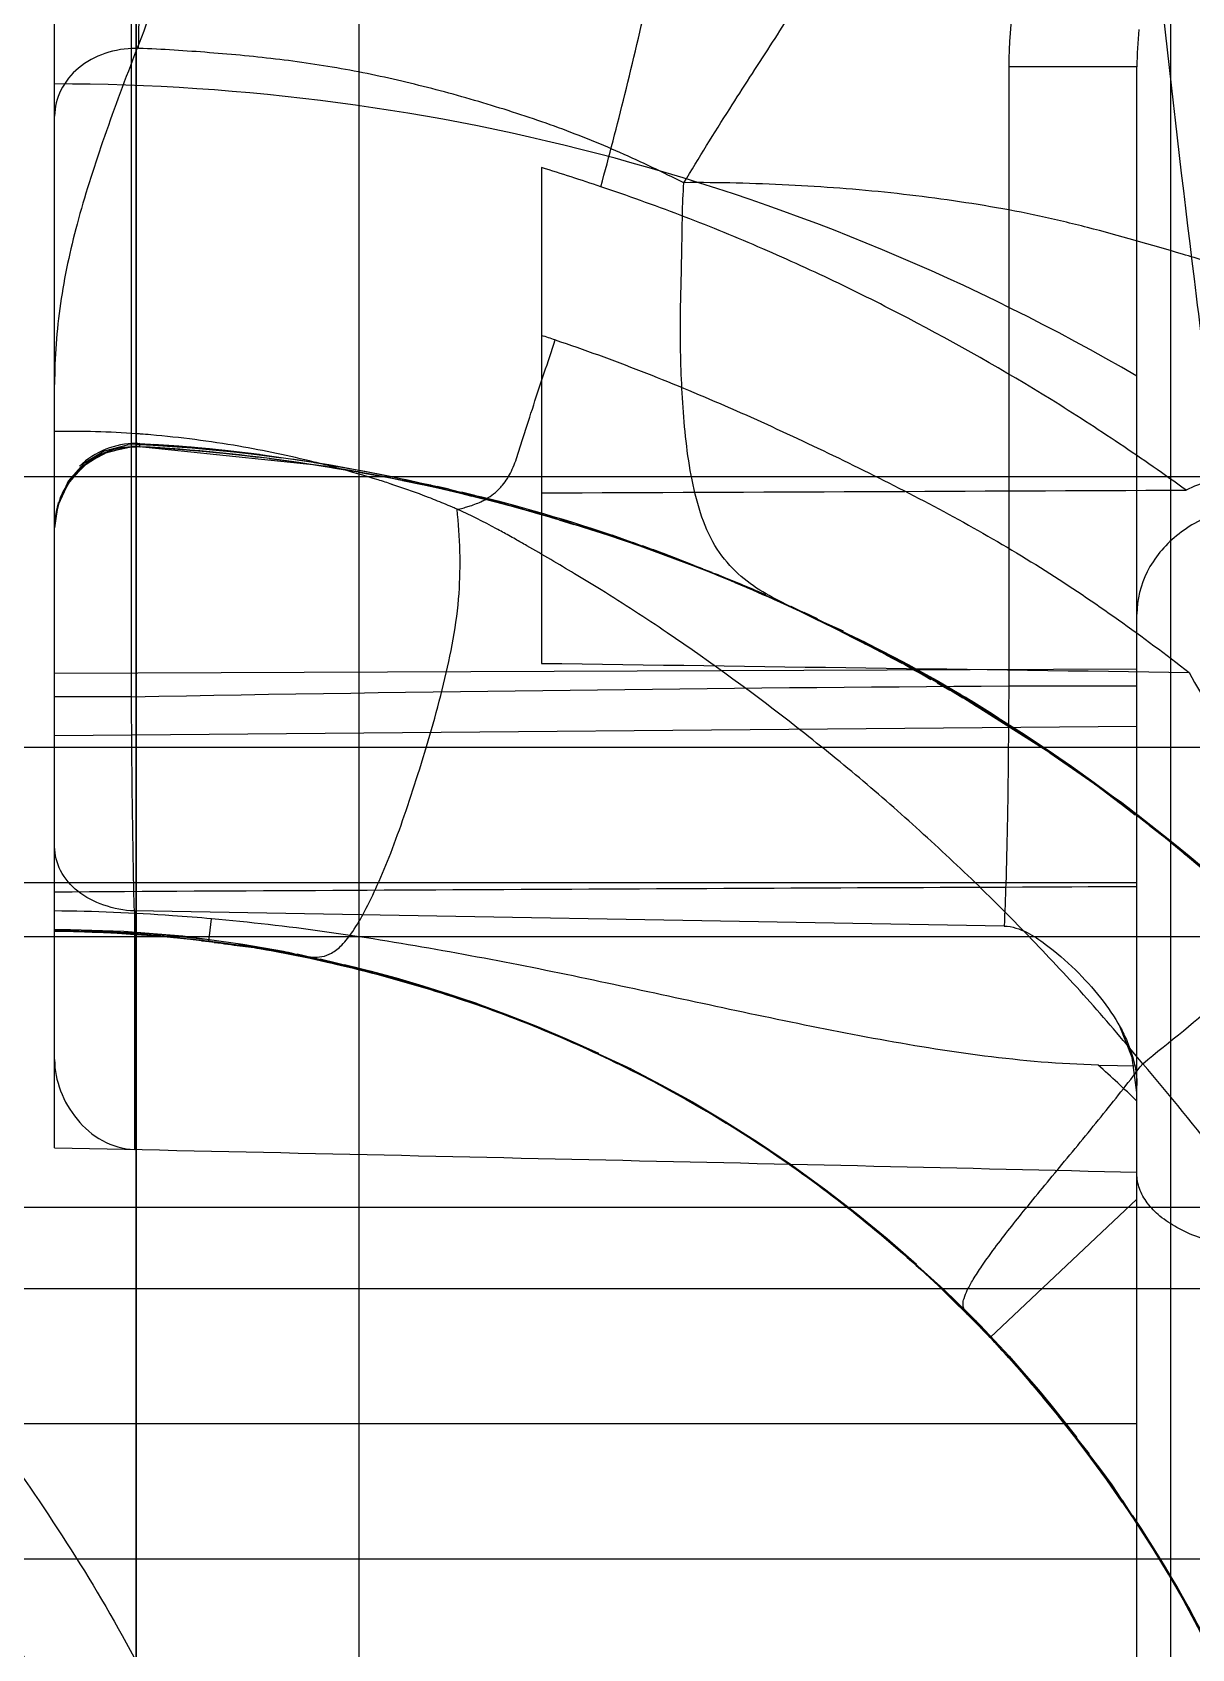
# Model space of a CAD drawing. Header units: millimetres. Extents: x 23075 to 24509, y -21593 to -20579.
# Drawn here: x 23388.83 to 23393.14, y -20954.71 to -20948.7 of the extents above; entities that cross this region are included whole.
import ezdxf

# ---------------------------------------------------------------- set-up
doc = ezdxf.new("R2010")
doc.units = ezdxf.units.MM
doc.header["$LTSCALE"] = 8
doc.layers.add('Cav-cor', color=30, linetype='Continuous')

# ---------------------------------------------------------------- blocks, each defined once
blk = doc.blocks.new('20160901.135302')
at = {"layer": 'Cav-cor', "color": 241}
for p, q in [((-2.7936, -31.62), (-2.7936, -59.3632)), ((-3.62, -73.9832), (-3.62, -34.1646)), ((-3.923, -44.2716), (-3.923, -38.819)), ((-3.6373, -42.598), (-3.6373, -39.0205)), ((0.2236, -47.4599), (0.2236, -39.4001)), ((0.097, -40.2581), (-0.3792, -40.2581)), ((-0.3792, -40.2581), (-0.3792, -42.5581)), ((0.097, -52.8448), (0.097, -40.2581)), ((-2.114, -40.6318), (-2.114, -42.473)), ((-3.6536, -41.6713), (-3.7387, -41.6933)), ((-3.62, -41.669), (-3.6568, -41.6711)), ((-3.62, -41.6617), (-3.6536, -41.6634)), ((-3.62, -41.6695), (-3.6536, -41.6713)), ((-3.62, -41.6568), (-3.6089, -41.657)), ((-3.6089, -41.657), (-3.62, -41.6574)), ((-3.6077, -41.6621), (-3.62, -41.6617)), ((-2.9514, -41.7371), (-3.62, -41.6678)), ((-3.6056, -41.6694), (-3.62, -41.669)), ((-3.606, -41.6692), (-3.6057, -41.6695)), ((-3.6055, -41.6695), (-3.6052, -41.6686)), ((-3.6055, -41.6695), (-3.6055, -41.6695)), ((-3.6052, -41.6686), (-3.6051, -41.6685)), ((-3.5525, -41.6715), (-3.5044, -41.6747)), ((-3.4563, -41.6782), (-3.4082, -41.6821)), ((-3.3601, -41.6863), (-3.3119, -41.691)), ((-3.0267, -41.7266), (-3.1256, -41.7132)), ((-3.042, -41.7131), (-2.9049, -41.7352)), ((-2.8971, -41.7456), (-3.0428, -41.7237)), ((-3.0363, -41.7243), (-2.9958, -41.7302)), ((-2.95, -41.7303), (-2.9592, -41.7289)), ((-2.9569, -41.736), (-2.9186, -41.742)), ((-2.8413, -41.7554), (-2.9316, -41.7408)), ((-2.8832, -41.7415), (-2.9202, -41.7352)), ((-2.9049, -41.7352), (-2.7203, -41.7692)), ((-2.7433, -41.7723), (-2.8971, -41.7456)), ((-2.8897, -41.7468), (-2.8368, -41.7554)), ((-2.828, -41.7499), (-2.8224, -41.7509)), ((-2.7566, -41.7697), (-2.8258, -41.7576)), ((-2.7945, -41.7628), (-2.7254, -41.7755)), ((-2.6799, -41.7844), (-2.7647, -41.7684)), ((-2.746, -41.7643), (-2.7091, -41.7715)), ((-2.6297, -41.7944), (-2.7433, -41.7723)), ((-7.4405, -41.7789), (0.5262, -41.7789)), ((-3.8728, -41.8044), (-3.9102, -41.884)), ((-2.6127, -41.7977), (-2.6926, -41.7819)), ((-2.677, -41.778), (-2.5882, -41.7982)), ((-2.6312, -41.7937), (-2.5574, -41.8092)), ((-2.5345, -41.814), (-2.6297, -41.7944)), ((-2.6218, -41.7895), (-2.5286, -41.8111)), ((-2.5044, -41.8206), (-2.5574, -41.8092)), ((-2.5522, -41.8046), (-2.5255, -41.8096)), ((-2.5001, -41.8222), (-2.5452, -41.8122)), ((-2.4734, -41.8276), (-2.5447, -41.8123)), ((-2.5335, -41.8088), (-2.4714, -41.8243)), ((-2.5026, -41.8148), (-2.4576, -41.8253)), ((-2.4208, -41.8405), (-2.477, -41.8274)), ((-2.414, -41.8381), (-2.4714, -41.8243)), ((-3.9102, -41.8762), (-3.923, -41.9695)), ((-2.4394, -41.8355), (-2.3728, -41.8521)), ((-2.4118, -41.8362), (-2.3627, -41.8483)), ((-2.4037, -41.8441), (-2.3311, -41.8625)), ((-2.2313, -41.8885), (-2.3534, -41.8535)), ((-2.2942, -41.8719), (-2.3394, -41.86)), ((-2.2611, -41.8806), (-2.3262, -41.8635)), ((-2.1877, -41.9004), (-2.2892, -41.8703)), ((-2.1234, -41.9187), (-2.2248, -41.8878)), ((-2.1571, -41.9089), (-2.2147, -41.893)), ((-3.9213, -41.9381), (-3.923, -41.9704)), ((-2.0777, -41.9319), (-2.1628, -41.9052)), ((-2.0344, -41.9448), (-2.1022, -41.9227)), ((-2.0505, -41.9397), (-1.9943, -41.9569)), ((-1.9581, -41.968), (-2.0422, -41.9405)), ((-1.9884, -41.9585), (-2.001, -41.9547)), ((-1.9102, -41.983), (-1.9847, -41.958)), ((-1.7647, -42.0298), (-1.8518, -41.9973)), ((-1.7278, -42.044), (-1.8144, -42.0101)), ((-1.4984, -42.1309), (-1.7811, -42.0255)), ((-1.7769, -42.0231), (-1.717, -42.0463)), ((-1.6682, -42.0636), (-1.7393, -42.0364)), ((-1.6135, -42.084), (-1.7015, -42.0501)), ((-1.6632, -42.0642), (-1.5805, -42.0962)), ((-1.6241, -42.0788), (-1.5487, -42.1084)), ((-1.5886, -42.0953), (-1.5159, -42.1212)), ((-1.5534, -42.109), (-1.4823, -42.1345)), ((-1.5235, -42.1208), (-1.4483, -42.1483)), ((-1.4184, -42.1616), (-1.4686, -42.1404)), ((-1.4593, -42.1435), (-1.408, -42.1681)), ((-1.3721, -42.1798), (-1.4356, -42.1539)), ((-1.3274, -42.199), (-1.4034, -42.1673)), ((-1.3526, -42.1918), (-1.3946, -42.1739)), ((-1.2819, -42.2189), (-1.3749, -42.1794)), ((-1.3169, -42.2042), (-1.2095, -42.2545)), ((-1.3047, -42.2122), (-1.2582, -42.2306)), ((-1.2838, -42.2196), (-1.1661, -42.2748)), ((-1.1888, -42.2608), (-1.0995, -42.3057)), ((-1.1464, -42.2835), (-1.017, -42.3451)), ((-1.1407, -42.2831), (-1.0909, -42.3066)), ((-0.9934, -42.3539), (-1.0663, -42.3213)), ((-0.9058, -42.4009), (-1.061, -42.3261)), ((-0.9445, -42.3813), (-1.0435, -42.3324)), ((-0.9039, -42.4058), (-1.0202, -42.3466)), ((-0.9081, -42.3965), (-1.0004, -42.3533)), ((-0.864, -42.4229), (-0.9445, -42.3813)), ((-0.8537, -42.4318), (-0.9163, -42.3986)), ((-0.9013, -42.4071), (-0.9151, -42.4001)), ((-0.8634, -42.4267), (-0.9039, -42.4058)), ((-0.7599, -42.4786), (-0.9013, -42.4071)), ((-0.8274, -42.4456), (-0.8634, -42.4267)), ((-3.923, -42.509), (0.097, -42.494)), ((-0.7751, -42.4741), (-0.8342, -42.4422)), ((-0.6679, -42.5338), (-0.7385, -42.491)), ((-0.5983, -42.574), (-0.6452, -42.5468)), ((-3.6373, -42.598), (-3.923, -42.598)), ((-0.4989, -42.6328), (-0.5676, -42.5893)), ((-0.2262, -42.8051), (-0.5604, -42.5942)), ((-0.448, -42.6635), (-0.5378, -42.6067)), ((0.097, -42.5581), (-0.3792, -42.5581)), ((-0.4212, -42.6799), (-0.504, -42.6271)), ((-0.4728, -42.6463), (-0.3949, -42.6962)), ((-3.923, -42.741), (0.097, -42.7068)), ((-0.3444, -42.7258), (-0.4261, -42.6753)), ((-0.3695, -42.7103), (-0.4086, -42.6857)), ((-0.3122, -42.7465), (-0.3695, -42.7103)), ((-0.2794, -42.7679), (-0.3679, -42.7122)), ((-7.4405, -42.7839), (1.2477, -42.7839)), ((-0.2292, -42.8019), (-0.3055, -42.7527)), ((-0.2461, -42.7901), (-0.1934, -42.8276)), ((-0.2131, -42.8142), (-0.2449, -42.7928)), ((-0.2262, -42.8051), (0.0229, -42.9775)), ((-0.1966, -42.8241), (-0.2048, -42.8185)), ((-0.1552, -42.8539), (-0.1934, -42.8276)), ((-0.1772, -42.8374), (-0.1819, -42.8339)), ((-0.1819, -42.8339), (-0.0951, -42.8961)), ((-0.1648, -42.8461), (-0.1772, -42.8374)), ((-0.1516, -42.8554), (-0.1648, -42.8461)), ((-0.0756, -42.9101), (-0.1641, -42.8466)), ((0.0365, -42.9948), (-0.0795, -42.9067)), ((0.1389, -43.0705), (0.0315, -42.9882)), ((0.0717, -43.0182), (0.1563, -43.0837)), ((0.2415, -43.1526), (0.1389, -43.0705)), ((0.1928, -43.1152), (0.1433, -43.0761)), ((0.2375, -43.1488), (0.3381, -43.233)), ((0.2999, -43.2031), (0.2821, -43.1881)), ((-7.742, -43.2864), (0.097, -43.2864)), ((-3.6268, -43.3921), (-3.6268, -44.2781)), ((-0.3963, -43.4485), (-3.6268, -43.3921)), ((-3.3502, -43.5056), (-3.3396, -43.4217)), ((-4.928, -43.4874), (6.8718, -43.4874)), ((-3.923, -43.4675), (-3.9001, -43.4677)), ((-3.5551, -43.4838), (-3.54, -43.4851)), ((-3.3771, -43.5034), (-3.3179, -43.5085)), ((-3.3551, -43.5041), (-3.3453, -43.5052)), ((-3.3297, -43.5092), (-3.2743, -43.5142)), ((-3.2564, -43.5191), (-3.2782, -43.5161)), ((-3.2564, -43.5191), (-3.1813, -43.5287)), ((-3.172, -43.5307), (-3.2379, -43.52)), ((-3.1813, -43.5287), (-3.1821, -43.5277)), ((-3.1821, -43.5277), (-3.1722, -43.5306)), ((-2.9104, -43.5818), (-3.1813, -43.5287)), ((-3.0983, -43.5423), (-3.1722, -43.5306)), ((-3.0731, -43.5484), (-3.1237, -43.5391)), ((-3.0725, -43.5421), (-3.0724, -43.5422)), ((-3.022, -43.5519), (-2.9079, -43.5787)), ((-2.9439, -43.5742), (-2.8652, -43.5925)), ((-2.9363, -43.5699), (-2.8108, -43.6015)), ((-2.9104, -43.5818), (-2.8738, -43.5904)), ((-2.8953, -43.5853), (-2.8058, -43.6067)), ((-2.8433, -43.5977), (-2.8652, -43.5925)), ((-2.8531, -43.5952), (-2.8172, -43.6039)), ((-2.7508, -43.6205), (-2.8457, -43.5972)), ((-2.7403, -43.6237), (-2.7976, -43.609)), ((-2.7508, -43.6205), (-2.6957, -43.6349)), ((-2.6413, -43.6498), (-2.6991, -43.6347)), ((-2.6334, -43.6529), (-2.665, -43.644)), ((-2.6413, -43.6498), (-2.5883, -43.665)), ((-2.537, -43.6803), (-2.5989, -43.6629)), ((-2.5935, -43.6604), (-2.4782, -43.6985)), ((-2.5136, -43.6876), (-2.5643, -43.6731)), ((-2.4969, -43.6937), (-2.5303, -43.6834)), ((-2.4641, -43.704), (-2.5111, -43.6884)), ((-2.3516, -43.7373), (-2.4833, -43.6947)), ((-2.4319, -43.7144), (-2.4873, -43.6958)), ((-2.3962, -43.7252), (-2.4472, -43.7087)), ((-2.4405, -43.7109), (-2.3713, -43.7347)), ((-2.3441, -43.744), (-2.4089, -43.7213)), ((-2.287, -43.7637), (-2.3868, -43.7273)), ((-2.3206, -43.7522), (-2.369, -43.7349)), ((-2.3566, -43.7388), (-2.2995, -43.7597)), ((-2.1704, -43.808), (-2.2222, -43.7882)), ((-2.0786, -43.8451), (-2.144, -43.8192)), ((-2.0701, -43.8501), (-2.0119, -43.8736)), ((-1.9409, -43.9076), (-1.986, -43.887)), ((-1.7805, -43.9805), (-1.9148, -43.9182)), ((-1.9024, -43.9235), (-1.8336, -43.9584)), ((-1.7688, -43.9907), (-1.8561, -43.9464)), ((-1.7892, -43.9788), (-1.7482, -43.9996)), ((-1.6952, -44.0287), (-1.7888, -43.9801)), ((-0.047, -43.9647), (0.097, -43.9679)), ((-1.7203, -44.014), (-1.6296, -44.064)), ((-1.5754, -44.0942), (-1.6449, -44.0561)), ((-1.5899, -44.0846), (-1.5641, -44.0991)), ((-1.5128, -44.1308), (-1.5777, -44.0935)), ((-1.5473, -44.1087), (-1.4919, -44.141)), ((-1.4509, -44.1675), (-1.5255, -44.1229)), ((-1.4919, -44.141), (-1.4285, -44.1807)), ((-1.3755, -44.2119), (-1.4509, -44.1675)), ((-1.4495, -44.1667), (-1.4324, -44.1771)), ((-1.3346, -44.2401), (-1.3917, -44.2039)), ((-1.2799, -44.2759), (-1.3374, -44.2378)), ((-1.2537, -44.2926), (-1.2947, -44.2655)), ((-1.231, -44.3072), (-1.1512, -44.3632)), ((-1.0527, -44.4368), (-1.0907, -44.4085)), ((-0.4481, -44.9761), (0.097, -44.4633)), ((-4.928, -44.4924), (6.4251, -44.4924)), ((-0.9295, -44.5323), (-0.9721, -44.4974)), ((-0.9002, -44.556), (-0.9295, -44.5323)), ((-0.8105, -44.6287), (-0.9002, -44.5554)), ((-0.816, -44.6264), (-0.859, -44.5897)), ((-0.8105, -44.6287), (-0.723, -44.7078)), ((-0.6844, -44.7429), (-0.7287, -44.7032)), ((-0.6568, -44.7673), (-0.658, -44.7662)), ((-0.613, -44.8089), (-0.6575, -44.7685)), ((-0.4645, -44.9585), (-0.6568, -44.7673)), ((-0.5854, -44.8366), (-0.6527, -44.7712)), ((-7.4405, -44.7939), (2.1808, -44.7939)), ((-0.532, -44.8907), (-0.5394, -44.8832)), ((-0.4591, -44.9656), (-0.5356, -44.8862)), ((-0.487, -44.9345), (-0.532, -44.8907)), ((-0.4815, -44.9417), (-0.4952, -44.9207)), ((-0.487, -44.9345), (-0.4522, -44.9725)), ((-0.4701, -44.9513), (-0.4815, -44.9417)), ((-0.4645, -44.9585), (-0.4701, -44.9513)), ((-0.4627, -44.9608), (-0.4645, -44.9585)), ((-0.3555, -45.0769), (-0.4645, -44.9585)), ((-0.4552, -44.9677), (-0.4627, -44.9608)), ((-0.462, -44.9598), (-0.4018, -45.0266)), ((-0.4481, -44.9761), (-0.4552, -44.9677)), ((-0.4109, -45.0166), (-0.4487, -44.9756)), ((-0.3498, -45.0838), (-0.4068, -45.0192)), ((-0.3892, -45.0387), (-0.3466, -45.0867)), ((-0.336, -45.0993), (-0.3552, -45.0777)), ((-0.3092, -45.1303), (-0.3247, -45.1124)), ((-0.2929, -45.1493), (-0.3134, -45.1252)), ((-0.2735, -45.1719), (-0.2952, -45.1463)), ((-0.227, -45.2276), (-0.2542, -45.195)), ((-0.1857, -45.2786), (-0.2521, -45.1976)), ((-7.742, -45.2964), (0.097, -45.2964)), ((-0.1637, -45.3058), (-0.1893, -45.2738)), ((-0.1247, -45.3555), (-0.1508, -45.3221)), ((-0.1115, -45.3726), (-0.1421, -45.3336)), ((-0.138, -45.3368), (-0.0804, -45.4083)), ((-0.0738, -45.4224), (-0.0982, -45.3906)), ((-0.093, -45.3955), (-0.0378, -45.466)), ((0.0414, -45.5834), (0.0989, -45.6707)), ((0.0427, -45.5807), (0.0895, -45.655)), ((0.097, -45.6663), (0.072, -45.629)), ((0.097, -45.6664), (0.0993, -45.6695)), ((-7.4405, -45.7989), (2.5196, -45.7989)), ((0.2882, -45.9779), (0.3051, -46.0086))]:
    blk.add_line(p, q, dxfattribs=at)
for points in [[(-3.6568, -41.6711), (-3.7436, -41.6948), (-3.819, -41.7427), (-3.8764, -41.8095), (-3.9116, -41.8884), (-3.923, -41.9703)], [(-3.9213, -41.9381), (-3.9009, -41.8572), (-3.8592, -41.785), (-3.7993, -41.7269), (-3.7258, -41.6875), (-3.6443, -41.6698), (-3.62, -41.6689)], [(-3.6536, -41.6634), (-3.7387, -41.6855), (-3.8139, -41.7311), (-3.8727, -41.7966), (-3.9102, -41.8825)], [(-3.8727, -41.8029), (-3.8139, -41.7375), (-3.7387, -41.6918)], [(-3.6089, -41.657), (-3.5241, -41.6615), (-3.4158, -41.6692), (-3.2889, -41.6811), (-3.1614, -41.6962)], [(-3.4124, -41.6743), (-3.4859, -41.6688), (-3.5572, -41.6645), (-3.6077, -41.6621)], [(-3.4325, -41.681), (-3.5309, -41.6739), (-3.6055, -41.6695)], [(-3.5557, -41.6597), (-3.4615, -41.6657), (-3.3472, -41.6752), (-3.1925, -41.6922), (-2.9697, -41.7244), (-2.7707, -41.7595), (-2.6197, -41.79)], [(-3.123, -41.7126), (-3.2273, -41.7009), (-3.3304, -41.69), (-3.4325, -41.681)], [(-3.0811, -41.7112), (-3.1724, -41.6992), (-3.2568, -41.6893), (-3.3364, -41.6811), (-3.4124, -41.6743)], [(-3.2635, -41.696), (-3.2157, -41.7013), (-3.1688, -41.7068)], [(-2.7901, -41.7558), (-2.6957, -41.7739), (-2.6709, -41.7787)], [(-2.414, -41.8381), (-2.3359, -41.855), (-2.277, -41.87)], [(-2.277, -41.87), (-2.2451, -41.8784), (-2.212, -41.8873), (-2.178, -41.8966), (-2.1431, -41.9064), (-2.1076, -41.9166), (-2.0718, -41.9272), (-2.0356, -41.9381), (-1.9993, -41.9493), (-1.9628, -41.9608), (-1.9261, -41.9727), (-1.889, -41.9848), (-1.8518, -41.9973)], [(-1.8157, -42.0124), (-1.8721, -41.9937), (-1.9286, -41.9755)], [(-1.1416, -42.2864), (-1.1799, -42.268), (-1.2163, -42.2507), (-1.251, -42.2346)], [(-1.061, -42.3261), (-1.1018, -42.3059), (-1.1416, -42.2864)], [(-0.9081, -42.3965), (-0.8573, -42.4224), (-0.8048, -42.4498), (-0.7522, -42.4778), (-0.6992, -42.5069), (-0.6454, -42.5372), (-0.591, -42.5689), (-0.5376, -42.6009), (-0.5188, -42.6123)], [(-0.734, -42.4966), (-0.8, -42.4572), (-0.864, -42.4229)], [(-0.6902, -42.5211), (-0.7122, -42.5087), (-0.734, -42.4966)], [(-0.5494, -42.6028), (-0.6216, -42.5576), (-0.6789, -42.5246)], [(-0.5195, -42.6119), (-0.4319, -42.6662), (-0.3315, -42.7302), (-0.236, -42.7935), (-0.1463, -42.8551), (-0.062, -42.915), (0.0255, -42.9795)], [(-0.1007, -42.8912), (-0.0174, -42.9516), (0.0903, -43.0353)], [(0.0229, -42.9775), (0.0567, -43.0029), (0.1017, -43.0372), (0.1483, -43.0734), (0.1959, -43.111), (0.2438, -43.1495), (0.291, -43.1882), (0.3373, -43.2268)], [(0.3376, -43.2348), (0.278, -43.1847), (0.2374, -43.1512)], [(-3.923, -43.461), (-3.8639, -43.4615), (-3.6662, -43.4679), (-3.4469, -43.4852), (-3.2242, -43.5154), (-3.0724, -43.5422)], [(-3.3621, -43.4989), (-3.4895, -43.4852), (-3.6225, -43.475), (-3.7606, -43.4684), (-3.9014, -43.4658), (-3.923, -43.4657)], [(-3.3771, -43.5034), (-3.4186, -43.4986), (-3.4551, -43.4947), (-3.4903, -43.4912), (-3.5298, -43.4877), (-3.5799, -43.4837), (-3.6411, -43.4794), (-3.7066, -43.4756), (-3.7762, -43.4724), (-3.8489, -43.4701), (-3.923, -43.4688)], [(-3.8483, -43.4686), (-3.7885, -43.4702), (-3.7264, -43.4726), (-3.668, -43.4757), (-3.616, -43.4791), (-3.5776, -43.482)], [(-3.2929, -43.512), (-3.2204, -43.5218), (-3.1821, -43.5277)], [(-2.9986, -43.5594), (-3.0136, -43.5563), (-3.1249, -43.535), (-3.2404, -43.5157)], [(-3.0378, -43.5541), (-2.9846, -43.5652), (-2.8996, -43.5847)], [(-2.9429, -43.5748), (-2.9788, -43.5671), (-3.0228, -43.5582)], [(-2.8462, -43.5908), (-2.7517, -43.6145), (-2.6541, -43.6411), (-2.5554, -43.6701), (-2.4577, -43.7011)], [(-2.5935, -43.6604), (-2.706, -43.6285), (-2.8108, -43.6015)], [(-2.3516, -43.7373), (-2.2402, -43.7784), (-2.1298, -43.822), (-2.0195, -43.8684), (-1.9029, -43.9209)], [(-2.1077, -43.8329), (-2.1921, -43.7991), (-2.2886, -43.7625)], [(-1.8904, -43.9312), (-1.9738, -43.8908), (-2.0369, -43.8629)], [(0.097, -44.0662), (0.0799, -43.9364), (0.0348, -43.824)], [(-1.7805, -43.9805), (-1.6703, -44.0379), (-1.5542, -44.1018), (-1.4299, -44.1752), (-1.3081, -44.2527), (-1.1859, -44.3357), (-1.0637, -44.424), (-0.9457, -44.5153), (-0.831, -44.6094), (-0.7218, -44.7041)], [(-1.3755, -44.2119), (-1.3064, -44.2565), (-1.2278, -44.3111)], [(-1.1329, -44.3778), (-1.1787, -44.3452), (-1.2278, -44.3111)], [(-1.0859, -44.4108), (-0.992, -44.4816), (-0.8965, -44.5569)], [(-0.7607, -44.6746), (-0.7892, -44.6496), (-0.816, -44.6264)], [(-0.7296, -44.7), (-0.6203, -44.7976), (-0.5272, -44.8884), (-0.4952, -44.9207)], [(-0.4952, -44.9207), (-0.4855, -44.9305), (-0.4314, -44.9873), (-0.3775, -45.0462), (-0.3226, -45.1083), (-0.2691, -45.1709), (-0.223, -45.2265), (-0.1794, -45.2804), (-0.1266, -45.3476)], [(-0.3727, -45.0572), (-0.3576, -45.0743), (-0.2842, -45.1581)], [(-0.3016, -45.139), (-0.2342, -45.2172), (-0.1851, -45.2773)], [(0.0426, -45.5874), (-0.0153, -45.5052), (-0.0743, -45.4245), (-0.1339, -45.3457), (-0.1956, -45.267)], [(-0.0527, -45.4498), (-0.0167, -45.4997), (0.0253, -45.5602)], [(-0.0378, -45.466), (0.0035, -45.5239), (0.054, -45.6017)], [(0.0795, -45.6356), (0.1139, -45.6883), (0.1451, -45.7373), (0.1724, -45.781), (0.1978, -45.8226), (0.2231, -45.8647), (0.2475, -45.9062), (0.2701, -45.9456), (0.2916, -45.9841)], [(0.8355, -47.6158), (0.818, -47.5001), (0.793, -47.3616), (0.7627, -47.2223), (0.7282, -47.0853), (0.691, -46.9541), (0.6523, -46.8299), (0.6143, -46.7176), (0.5689, -46.5931), (0.5217, -46.4734), (0.4757, -46.365), (0.4267, -46.2575), (0.3763, -46.1537), (0.3238, -46.0516), (0.2696, -45.9517), (0.2141, -45.8551), (0.1569, -45.7611), (0.0989, -45.6707)]]:
    blk.add_lwpolyline(points, dxfattribs=at)
for centre, radius, start, end in [((-6.62, -48.3114), 12.5625, 350.17505, 79.74816), ((-6.62, -48.3114), 11.5575, 350.53111, 75.5091), ((-3.923, -48.3114), 9.7987, 51.26654, 88.228), ((1.3924, -40.2575), 1.2954, 173.85883, 180.02641), ((-3.923, -48.3114), 7.9897, 59.79173, 90), ((-4.9436, -49.7169), 9.5155, 71.30876, 72.70073), ((-4.9842, -50.1107), 9.3085, 71.71499, 72.04098), ((-3.8662, -45.0657), 3.4542, 85.88282, 90.94206), ((-3.8785, -45.2767), 3.6655, 85.71001, 85.92827), ((-3.8814, -45.3144), 3.7033, 85.10683, 85.70934), ((-3.8959, -45.4668), 3.8563, 80.18936, 85.08424), ((-3.6215, -41.9697), 0.3015, 86.90461, 179.9964), ((-3.6215, -41.9583), 0.3015, 89.71494, 133.73394), ((-3.9209, -45.6164), 4.008, 76.10709, 80.2024), ((-3.9333, -45.6687), 4.0617, 75.86938, 76.11381), ((-3.9822, -48.4175), 6.7597, 77.33435, 81.22781), ((-3.9355, -45.6773), 4.0707, 75.65598, 75.86939), ((-3.941, -45.6987), 4.0928, 74.85925, 75.65541), ((-3.9251, -45.6454), 4.0371, 72.64998, 74.87998), ((-3.7596, -45.1133), 3.48, 71.74935, 72.63714), ((-3.9524, -48.2995), 6.638, 59.26627, 77.36263), ((-2.4304, -41.6687), 0.2228, 306.04306, 314.80699), ((-3.3397, -43.9478), 2.2407, 66.70441, 68.4291), ((-3.2702, -43.7847), 2.0635, 66.36051, 66.68488), ((-3.2456, -43.7286), 2.0022, 65.89364, 66.36121), ((-3.8399, -47.7811), 6.1082, 76.33393, 76.57753), ((-2.5104, -41.4791), 0.4298, 283.91101, 285.34451), ((-3.896, -48.0106), 6.3444, 75.67403, 76.3312), ((-2.456, -41.6284), 0.2706, 296.76758, 298.80065), ((-4.0439, -48.5849), 6.9375, 74.46529, 75.66469), ((-2.521, -41.4357), 0.4745, 281.31898, 283.89074), ((-4.1926, -49.1256), 7.4982, 74.25305, 74.47721), ((-4.3358, -49.6314), 8.0239, 73.08384, 74.24899), ((-4.669, -46.3631), 4.9971, 60.53974, 60.86684), ((-6.324, -49.2899), 8.3593, 60.19412, 60.52933), ((-4.037, -48.6612), 7.0088, 71.90988, 73.00521), ((-3.782, -47.8774), 6.1845, 71.12381, 71.90088), ((-7.0972, -50.6484), 9.9225, 59.03458, 60.21918), ((-6.4158, -49.509), 8.5948, 58.2473, 59.02145), ((-5.6166, -48.2231), 7.0808, 55.90465, 58.27001), ((-3.3486, -47.1417), 5.3331, 62.50057, 62.664), ((-3.6508, -47.7121), 5.9786, 60.46316, 62.45576), ((-3.2785, -47.3979), 5.5265, 62.16388, 62.88901), ((-4.1561, -48.6148), 7.0131, 60.35474, 60.50722), ((-4.4492, -49.1281), 7.6042, 59.74027, 60.34814), ((1.3863, -319.6802), 277.1277, 90.365013, 91.038671), ((-5.0071, -50.0849), 8.7118, 59.29812, 59.74228), ((-1.9994, -45.0275), 2.8328, 58.50615, 59.40265), ((-3.5959, -47.8027), 6.0275, 55.85785, 56.00956), ((-2.6808, -46.4212), 4.3716, 55.53503, 55.82411), ((-3.6689, -47.9093), 6.1567, 54.11508, 55.8521), ((-2.6118, -46.3206), 4.2497, 55.36366, 55.53444), ((-4.1209, -48.5419), 6.935, 55.34243, 55.53669), ((-2.5435, -46.2218), 4.1296, 55.03969, 55.36436), ((-4.4849, -49.0243), 7.5388, 54.06413, 54.91448), ((-3.8812, -48.2049), 6.521, 50.1103, 54.13375), ((-3.9719, -48.3217), 6.6684, 47.61191, 54.08268), ((-7.2373, -52.06), 11.6297, 50.07059, 50.64712), ((-15.8423, -62.3742), 25.062, 49.95558, 50.11969), ((-3.9424, -48.1651), 4.6972, 85.08592, 89.76339), ((-3.9693, -48.3654), 4.8991, 82.74053, 84.97305), ((-3.9319, -48.1389), 4.6697, 77.52058, 82.84471), ((-0.7987, -26.1927), 17.4999, 261.61622, 261.9266), ((-4.1585, -49.0137), 5.5735, 74.753, 77.05334), ((-3.8812, -48.2344), 5.7386, 46.11294, 48.07634), ((-3.9076, -48.2296), 4.7491, 42.00731, 43.24208), ((-4.2466, -48.5362), 5.2062, 36.76286, 42.01766), ((-4.0866, -48.4184), 5.0074, 33.33534, 36.77916)]:
    blk.add_arc(centre, radius, start, end, dxfattribs=at)
at = {"layer": 'Cav-cor', "color": 241, "extrusion": (0, 0, -1)}
for centre, major_axis, ratio, start_param, end_param in [((-36.6598, -43.7889), (-115.1528, -1.0549), 0.014858, 1.875625, 1.897493), ((-36.6598, -43.7889), (-115.1528, 1.0549), 0.014858, 1.875353, 1.897322), ((-38.4688, -44.2914), (-57.5764, -0.792), 0.010744, 2.214445, 2.304911), ((-38.4688, -44.2914), (-57.5764, 0.792), 0.010744, 2.21415, 2.304615)]:
    blk.add_ellipse(centre, major_axis=major_axis, ratio=ratio, start_param=start_param, end_param=end_param, dxfattribs=at)
at = {"layer": 'Cav-cor', "color": 241}
for points, knots in [([(2.7333, -51.2277), (2.5672, -50.9196), (2.3333, -50.4487), (2.0653, -49.8013), (1.828, -49.1414), (1.5813, -48.2994), (1.3368, -47.2758), (1.1177, -46.2461), (0.8567, -44.8668), (0.6361, -43.48), (0.4425, -42.0895), (0.2635, -40.6968), (0.0709, -38.9518), (-0.0853, -36.8507), (-0.1248, -35.4461), (-0.1249, -34.7439)], [0, 0, 0, 0, 0.062341, 0.093541, 0.124757, 0.187213, 0.249699, 0.312199, 0.374707, 0.499738, 0.562262, 0.624789, 0.749849, 0.87492, 1, 1, 1, 1]), ([(-1.5857, -40.6882), (-1.53, -40.5961), (-1.4246, -40.4258), (-1.2671, -40.1844), (-1.1194, -39.9518), (-0.9756, -39.699), (-0.8286, -39.411), (-0.6775, -39.0839), (-0.518, -38.7203), (-0.3459, -38.3221), (-0.1666, -37.8966), (0.0205, -37.4641), (0.2038, -37.0436), (0.3752, -36.6445), (0.5398, -36.2718), (0.7449, -35.8346), (0.9061, -35.5268), (1.0136, -35.3349)], [0, 0, 0, 0, 0.054206, 0.100811, 0.145046, 0.192877, 0.247172, 0.307729, 0.374188, 0.447003, 0.526106, 0.606612, 0.6842, 0.756994, 0.825202, 0.8893, 1, 1, 1, 1]), ([(-3.0471, -38.7507), (-3.1427, -39.0064), (-3.3376, -39.4934), (-3.5361, -39.9789), (-3.6261, -40.2136)], [0, 0, 0, 0, 0.520607, 1, 1, 1, 1]), ([(-1.8941, -40.7032), (-1.8631, -40.5894), (-1.8015, -40.352), (-1.7141, -39.9796), (-1.6216, -39.5772), (-1.5654, -39.2972), (-1.5365, -39.1518)], [0, 0, 0, 0, 0.222256, 0.461959, 0.720712, 1, 1, 1, 1]), ([(-3.6108, -40.1898), (-3.6094, -40.063), (-3.6032, -39.8171), (-3.6016, -39.5712), (-3.5995, -39.4521)], [0, 0, 0, 0, 0.515655, 1, 1, 1, 1]), ([(-3.62, -40.1896), (-3.6591, -40.1895), (-3.7364, -40.2016), (-3.8366, -40.2558), (-3.906, -40.3393), (-3.923, -40.4083), (-3.923, -40.4414)], [0, 0, 0, 0, 0.270345, 0.529305, 0.771119, 1, 1, 1, 1]), ([(-3.6261, -40.2136), (-3.6672, -40.3207), (-3.7443, -40.528), (-3.8426, -40.8347), (-3.9081, -41.1356), (-3.923, -41.3368), (-3.923, -41.437)], [0, 0, 0, 0, 0.271856, 0.524088, 0.762432, 1, 1, 1, 1]), ([(-1.5857, -40.6882), (-1.6644, -40.6501), (-1.8217, -40.5733), (-2.0658, -40.476), (-2.3158, -40.3945), (-2.5693, -40.3245), (-2.8262, -40.2678), (-3.0863, -40.2283), (-3.3482, -40.2043), (-3.5232, -40.1926), (-3.6108, -40.1898)], [0, 0, 0, 0, 0.124799, 0.24965, 0.374691, 0.499768, 0.624808, 0.749842, 0.874871, 1, 1, 1, 1]), ([(-0.9289, -42.393), (-0.9933, -42.36), (-1.0887, -42.308), (-1.2208, -42.2479), (-1.319, -42.1955), (-1.4097, -42.1221), (-1.4853, -42.0216), (-1.5338, -41.8952), (-1.5639, -41.7565), (-1.5827, -41.6131), (-1.5959, -41.425), (-1.601, -41.1978), (-1.5914, -40.9375), (-1.5918, -40.7691), (-1.5857, -40.6882)], [0, 0, 0, 0, 0.107434, 0.160986, 0.215262, 0.271987, 0.332608, 0.399436, 0.471, 0.542861, 0.613679, 0.75066, 0.879674, 1, 1, 1, 1]), ([(1.2876, -41.344), (1.1802, -41.2888), (0.9613, -41.1835), (0.6757, -41.0781), (0.4422, -41.0058), (0.2077, -40.936), (-0.0272, -40.868), (-0.2654, -40.8107), (-0.4471, -40.7761), (-0.6312, -40.7483), (-0.8806, -40.7174), (-1.199, -40.6938), (-1.4558, -40.6872), (-1.5857, -40.6882)], [0, 0, 0, 0, 0.121812, 0.244784, 0.306639, 0.368412, 0.491548, 0.553294, 0.61547, 0.67806, 0.741028, 0.86899, 1, 1, 1, 1]), ([(0.2797, -41.8299), (0.1984, -41.7711), (0.0329, -41.6563), (-0.3071, -41.4359), (-0.6622, -41.2355), (-1.0282, -41.0514), (-1.3105, -40.9238), (-1.599, -40.8062), (-1.7953, -40.7368), (-1.8941, -40.7032)], [0, 0, 0, 0, 0.122586, 0.245839, 0.494494, 0.619828, 0.745867, 0.872591, 1, 1, 1, 1]), ([(-2.2265, -41.7596), (-2.2168, -41.7394), (-2.2019, -41.6974), (-2.1769, -41.6146), (-2.1438, -41.5141), (-2.1037, -41.3936), (-2.077, -41.3131), (-2.0637, -41.2722)], [0, 0, 0, 0, 0.131024, 0.258928, 0.505156, 0.748677, 1, 1, 1, 1]), ([(-2.0637, -41.2722), (-1.9562, -41.3078), (-1.744, -41.3857), (-1.4315, -41.5148), (-1.1252, -41.6547), (-0.8238, -41.8015), (-0.5284, -41.9567), (-0.1492, -42.1804), (0.1183, -42.3728), (0.2908, -42.5067)], [0, 0, 0, 0, 0.127228, 0.253834, 0.37988, 0.505489, 0.630529, 0.754733, 1, 1, 1, 1]), ([(-3.6077, -41.662), (-3.6081, -41.662), (-3.6091, -41.661), (-3.6115, -41.6596), (-3.6153, -41.6561), (-3.6183, -41.6534), (-3.62, -41.6517)], [0, 0, 0, 0, 0.060533, 0.239375, 0.549334, 1, 1, 1, 1]), ([(-3.62, -41.6574), (-3.6188, -41.6576), (-3.6152, -41.6583), (-3.6117, -41.6595), (-3.6095, -41.6607)], [0, 0, 0, 0, 0.325359, 1, 1, 1, 1]), ([(-3.6058, -41.6701), (-3.6067, -41.6696), (-3.6066, -41.6643), (-3.6053, -41.6573), (-3.6088, -41.657)], [0, 0, 0, 0, 0.226258, 1, 1, 1, 1]), ([(-2.4336, -41.837), (-2.6258, -41.7916), (-3.0146, -41.7195), (-3.4081, -41.6792), (-3.6052, -41.6686)], [0, 0, 0, 0, 0.500135, 1, 1, 1, 1]), ([(-2.2734, -41.8268), (-2.2684, -41.8218), (-2.2499, -41.8015), (-2.2354, -41.7779), (-2.2265, -41.7596)], [0, 0, 0, 0, 0.25933, 1, 1, 1, 1]), ([(-2.5159, -41.864), (-2.5284, -41.859), (-2.5793, -41.8393), (-2.6308, -41.8213), (-2.6698, -41.8084)], [0, 0, 0, 0, 0.247954, 1, 1, 1, 1]), ([(0.5262, -41.7789), (0.5032, -41.7789), (0.4192, -41.7822), (0.3339, -41.8012), (0.2797, -41.8299)], [0, 0, 0, 0, 0.272737, 1, 1, 1, 1]), ([(-2.3967, -41.8936), (-2.3909, -41.892), (-2.3695, -41.8857), (-2.3487, -41.8773), (-2.3341, -41.87)], [0, 0, 0, 0, 0.269327, 1, 1, 1, 1]), ([(0.5995, -41.879), (0.5346, -41.879), (0.4066, -41.8993), (0.2407, -41.9876), (0.1254, -42.1237), (0.097, -42.2366), (0.097, -42.2907)], [0, 0, 0, 0, 0.272454, 0.532336, 0.773323, 1, 1, 1, 1]), ([(-2.9986, -43.5594), (-2.9762, -43.564), (-2.9395, -43.5677), (-2.8903, -43.5495), (-2.851, -43.5168), (-2.8106, -43.4636), (-2.767, -43.3885), (-2.7205, -43.2909), (-2.6717, -43.1721), (-2.6218, -43.0348), (-2.5532, -42.8265), (-2.4744, -42.554), (-2.4086, -42.2243), (-2.4175, -42.0048), (-2.4279, -41.901)], [0, 0, 0, 0, 0.036908, 0.057397, 0.083262, 0.118396, 0.164863, 0.223436, 0.2931, 0.372385, 0.459603, 0.647554, 0.831313, 1, 1, 1, 1]), ([(-2.2362, -41.9982), (-2.2514, -41.9898), (-2.3142, -41.9553), (-2.3783, -41.9231), (-2.4279, -41.901)], [0, 0, 0, 0, 0.2427, 1, 1, 1, 1]), ([(-0.9058, -42.4009), (-1.0022, -42.3513), (-1.1982, -42.2577), (-1.3976, -42.1715), (-1.4984, -42.1309)], [0, 0, 0, 0, 0.499325, 1, 1, 1, 1]), ([(0.1186, -43.9596), (0.0546, -43.8825), (-0.0747, -43.7301), (-0.2789, -43.511), (-0.4892, -43.2984), (-0.7079, -43.0945), (-0.9323, -42.8972), (-1.2422, -42.6477), (-1.4828, -42.4709), (-1.6473, -42.3594)], [0, 0, 0, 0, 0.125684, 0.250684, 0.375797, 0.500833, 0.625784, 0.750578, 1, 1, 1, 1]), ([(0.2908, -42.5067), (0.3452, -42.6062), (0.4382, -42.7536), (0.5733, -42.9475), (0.6432, -43.0487), (0.6788, -43.0999)], [0, 0, 0, 0, 0.47961, 0.736145, 1, 1, 1, 1]), ([(-3.6268, -43.3921), (-3.6281, -43.3389), (-3.6337, -43.0742), (-3.6362, -42.8095), (-3.6373, -42.598)], [0, 0, 0, 0, 0.201093, 1, 1, 1, 1]), ([(-0.2251, -42.8045), (-0.2521, -42.7861), (-0.3618, -42.7134), (-0.4741, -42.6447), (-0.5591, -42.5942)], [0, 0, 0, 0, 0.248692, 1, 1, 1, 1]), ([(-0.2073, -42.8168), (-0.2585, -42.7818), (-0.3618, -42.7128), (-0.4658, -42.6448), (-0.5188, -42.6123)], [0, 0, 0, 0, 0.499629, 1, 1, 1, 1]), ([(-0.3792, -42.5581), (-0.3798, -42.7316), (-0.382, -42.9758), (-0.389, -43.2726), (-0.3935, -43.3958), (-0.3963, -43.4485)], [0, 0, 0, 0, 0.584496, 0.822441, 1, 1, 1, 1]), ([(-0.1819, -42.8339), (-0.1843, -42.8323), (-0.1947, -42.8256), (-0.2053, -42.8194), (-0.2131, -42.8142)], [0, 0, 0, 0, 0.238443, 1, 1, 1, 1]), ([(-3.6268, -43.3921), (-3.6653, -43.3913), (-3.74, -43.3763), (-3.8383, -43.3268), (-3.9054, -43.2488), (-3.923, -43.1846), (-3.923, -43.1543)], [0, 0, 0, 0, 0.27838, 0.540465, 0.781101, 1, 1, 1, 1]), ([(-3.3396, -43.4217), (-3.388, -43.4174), (-3.5821, -43.4016), (-3.7769, -43.394), (-3.923, -43.3924)], [0, 0, 0, 0, 0.249604, 1, 1, 1, 1]), ([(-5.9265, -43.4307), (-5.6834, -43.6445), (-5.2097, -44.0917), (-4.5491, -44.8162), (-3.9447, -45.597), (-3.4474, -46.4558), (-3.131, -47.4041), (-3.083, -48.4027), (-3.2324, -49.3846), (-3.4133, -50.0203), (-3.5162, -50.3337)], [0, 0, 0, 0, 0.123159, 0.247559, 0.372721, 0.498159, 0.623564, 0.748986, 0.874544, 1, 1, 1, 1]), ([(-0.0468, -43.9647), (-0.1881, -43.9617), (-0.4684, -43.9364), (-0.8821, -43.8685), (-1.2894, -43.7856), (-1.6939, -43.6981), (-2.0989, -43.6115), (-2.5076, -43.5336), (-2.921, -43.4663), (-3.1995, -43.4342), (-3.3396, -43.4217)], [0, 0, 0, 0, 0.126855, 0.252207, 0.376388, 0.500087, 0.623899, 0.748364, 0.873688, 1, 1, 1, 1]), ([(-0.3963, -43.4485), (-0.3666, -43.449), (-0.3114, -43.4686), (-0.2241, -43.5272), (-0.1317, -43.6078), (-0.0376, -43.7109), (0.0137, -43.7857), (0.0348, -43.824)], [0, 0, 0, 0, 0.152065, 0.28721, 0.538794, 0.776091, 1, 1, 1, 1]), ([(-3.1813, -43.5287), (-3.3041, -43.5094), (-3.551, -43.4821), (-3.7991, -43.4699), (-3.923, -43.4684)], [0, 0, 0, 0, 0.500632, 1, 1, 1, 1]), ([(0.1186, -43.9596), (0.2192, -43.8777), (0.4011, -43.7354), (0.5644, -43.5698), (0.6253, -43.4889)], [0, 0, 0, 0, 0.561759, 1, 1, 1, 1]), ([(-3.1722, -43.5306), (-3.1586, -43.5329), (-3.1252, -43.5351), (-3.0919, -43.5385), (-3.0725, -43.5421)], [0, 0, 0, 0, 0.410907, 1, 1, 1, 1]), ([(-5.8399, -54.5158), (-5.6667, -54.1613), (-5.3211, -53.4869), (-4.8234, -52.5187), (-4.3944, -51.6209), (-4.0466, -50.786), (-3.782, -50.0112), (-3.5933, -49.2957), (-3.4844, -48.6316), (-3.4584, -48.006), (-3.5262, -47.4017), (-3.7068, -46.8078), (-3.9935, -46.2091), (-4.3888, -45.5937), (-4.8943, -44.9545), (-5.5084, -44.2796), (-5.9745, -43.838), (-6.2296, -43.6135)], [0, 0, 0, 0, 0.096126, 0.184602, 0.265199, 0.338482, 0.404797, 0.464527, 0.518538, 0.568442, 0.616613, 0.665929, 0.718925, 0.777845, 0.843763, 0.917222, 1, 1, 1, 1]), ([(-2.9228, -43.5795), (-2.8055, -43.6056), (-2.5729, -43.6666), (-2.2305, -43.7805), (-1.8987, -43.9222), (-1.4704, -44.1408), (-1.0702, -44.4107), (-0.7029, -44.7208), (-0.5304, -44.8886), (-0.4481, -44.9761)], [0, 0, 0, 0, 0.125024, 0.250041, 0.37506, 0.500079, 0.749946, 0.87498, 1, 1, 1, 1]), ([(0.0348, -43.824), (0.0443, -43.8413), (0.0777, -43.9089), (0.097, -43.9849), (0.097, -44.0408)], [0, 0, 0, 0, 0.260369, 1, 1, 1, 1]), ([(-3.923, -43.9439), (-3.923, -43.9834), (-3.9067, -44.0639), (-3.8446, -44.1702), (-3.7503, -44.2528), (-3.6678, -44.2772), (-3.6268, -44.2781)], [0, 0, 0, 0, 0.243274, 0.493935, 0.747081, 1, 1, 1, 1]), ([(-0.532, -44.8907), (-0.538, -44.8845), (-0.5465, -44.8725), (-0.5498, -44.8509), (-0.5451, -44.8273), (-0.5317, -44.7965), (-0.5092, -44.7569), (-0.4771, -44.708), (-0.4163, -44.6232), (-0.3165, -44.4974), (-0.1775, -44.3294), (-0.0278, -44.1477), (0.0712, -44.0221), (0.1186, -43.9596)], [0, 0, 0, 0, 0.022293, 0.036151, 0.055283, 0.083512, 0.122618, 0.172852, 0.234388, 0.392018, 0.587201, 0.797421, 1, 1, 1, 1]), ([(0.6829, -44.6941), (0.5963, -44.5662), (0.4149, -44.3159), (0.2185, -44.0773), (0.1186, -43.9596)], [0, 0, 0, 0, 0.500234, 1, 1, 1, 1]), ([(-5.5171, -44.2877), (-5.3185, -44.4901), (-4.4621, -45.4216), (-3.2068, -47.2655), (-3.5416, -49.1878), (-3.8012, -50.0431), (-3.8174, -50.0951)], [0, 0, 0, 0, 0.133053, 0.588782, 0.974943, 1, 1, 1, 1]), ([(0.6039, -44.6495), (0.539, -44.6499), (0.4152, -44.6373), (0.2725, -44.5882), (0.1833, -44.5292), (0.1349, -44.4804), (0.1043, -44.4262), (0.097, -44.3872), (0.097, -44.3686)], [0, 0, 0, 0, 0.308962, 0.587187, 0.708016, 0.815474, 0.911362, 1, 1, 1, 1]), ([(-0.4952, -44.9207), (-0.5002, -44.9155), (-0.5136, -44.9069), (-0.5259, -44.8968), (-0.532, -44.8907)], [0, 0, 0, 0, 0.454886, 1, 1, 1, 1]), ([(0.097, -45.6665), (0.0294, -45.5631), (-0.1132, -45.3608), (-0.2718, -45.1709), (-0.3541, -45.0785)], [0, 0, 0, 0, 0.499642, 1, 1, 1, 1]), ([(0.0994, -45.6701), (0.1777, -45.7892), (0.3104, -46.0062), (0.4727, -46.3408), (0.5589, -46.5531), (0.5995, -46.6636)], [0, 0, 0, 0, 0.383882, 0.683141, 1, 1, 1, 1])]:
    blk.add_open_spline(points, degree=3, knots=knots, dxfattribs=at)
for points in [[(-0.2931, -39.7643), (-0.3507, -39.9211), (-0.3792, -40.091), (-0.3792, -40.2581)], [(-2.3256, -41.8655), (-2.3165, -41.8605), (-2.3077, -41.855), (-2.2993, -41.8488)], [(-0.5575, -42.589), (-0.6036, -42.5618), (-0.6505, -42.5359), (-0.6979, -42.5109)], [(0.137, -43.0673), (0.1004, -43.0374), (0.0634, -43.0078), (0.0255, -42.9795)], [(-3.0724, -43.5422), (-3.0476, -43.5468), (-3.0234, -43.5543), (-2.9986, -43.5594)], [(-5.8399, -54.5158), (-5.6598, -54.1472), (-5.2994, -53.4454), (-4.8014, -52.4748), (-4.376, -51.58), (-4.0314, -50.7459), (-3.7701, -49.9722), (-3.5859, -49.261), (-3.482, -48.6061), (-3.4594, -47.995), (-3.5254, -47.4091), (-3.699, -46.8292), (-3.9756, -46.2416), (-4.3634, -45.629), (-4.8649, -44.9893), (-5.4677, -44.3216), (-5.9597, -43.851), (-6.2296, -43.6135)], [(-2.2321, -43.7843), (-2.3821, -43.7276), (-2.5355, -43.6792), (-2.6903, -43.6371)]]:
    blk.add_open_spline(points, degree=3, dxfattribs=at)

msp = doc.modelspace()

# ---------------------------------------------------------------- linework, layer by layer
at = {"layer": 'Cav-cor', "color": 241}
msp.add_line((23389.2147, -20736.8851), (23389.2147, -20996.8851), dxfattribs=at)

# ---------------------------------------------------------------- block references
at = {"layer": 'Cav-cor'}
msp.add_blockref('20160901.135302', (23392.8347, -20908.5737), dxfattribs=at)

doc.saveas('drawing.dxf')
